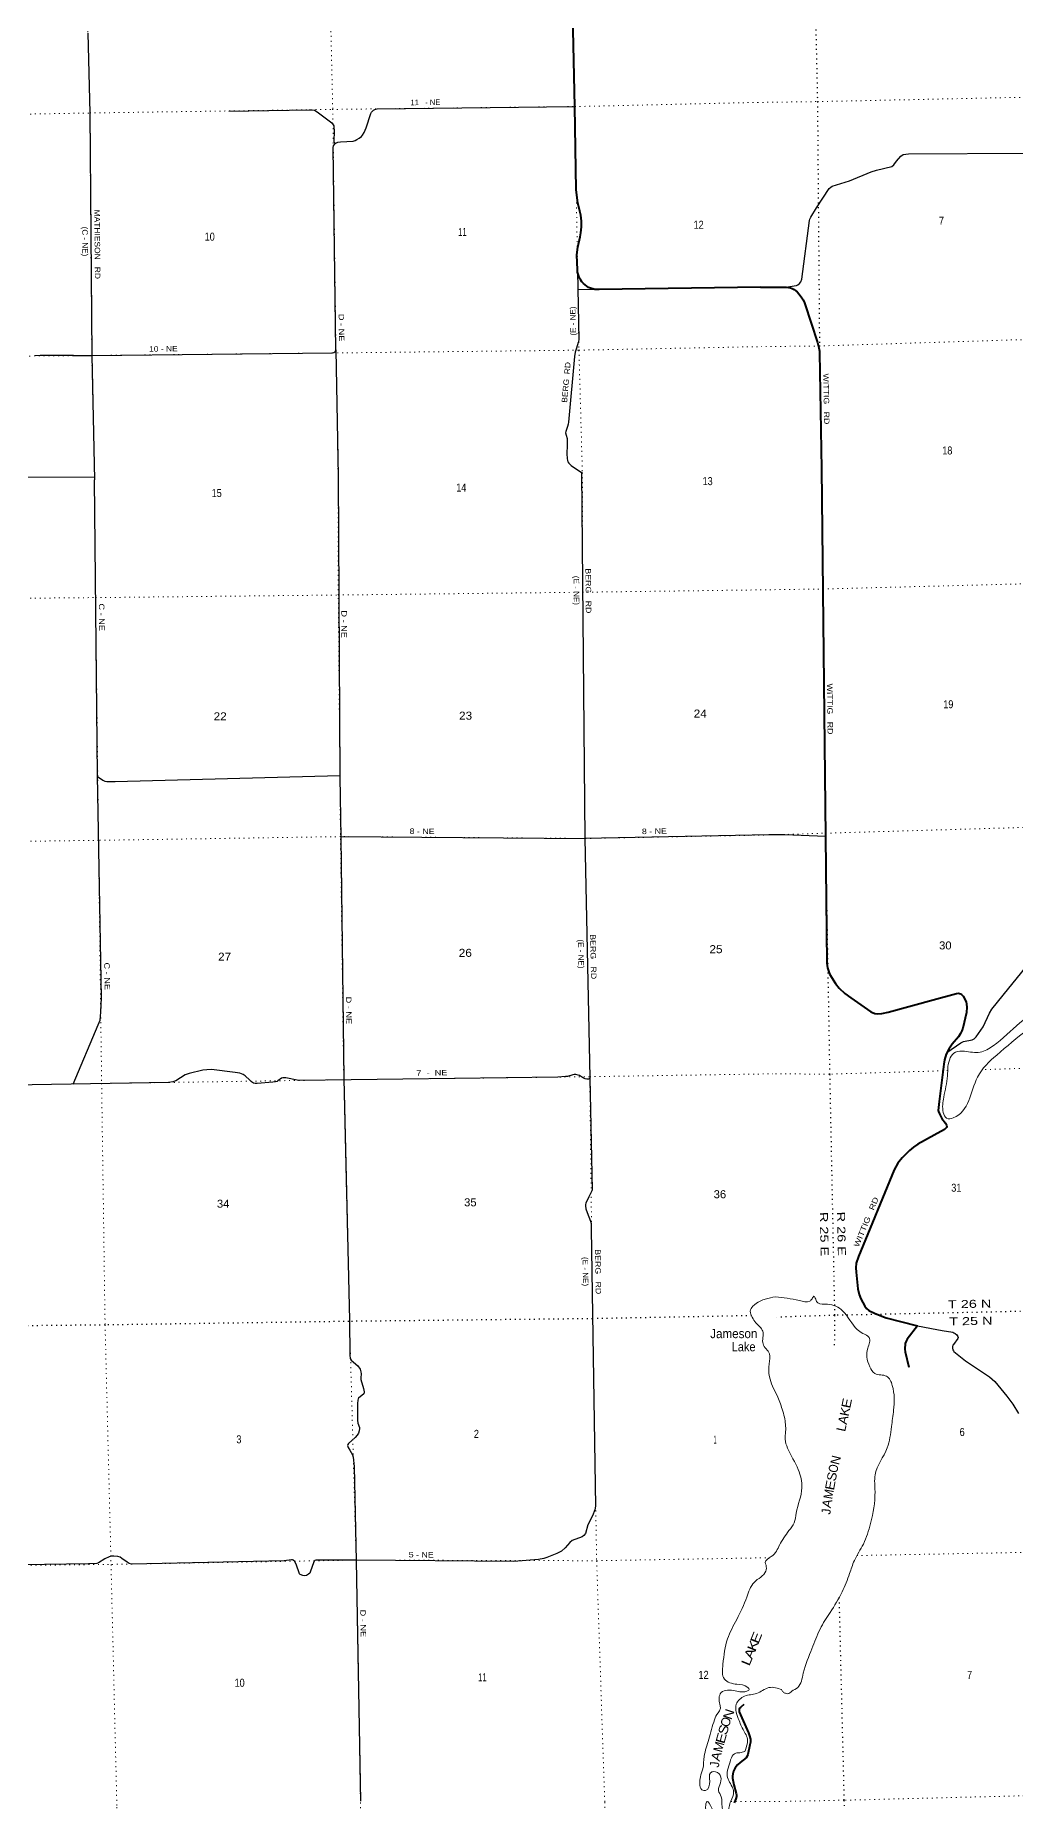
# Model space of a CAD drawing. Header units: feet. Extents: x 246606 to 497223, y 1368 to 189004.
# Drawn here: x 324552 to 345986, y 65209 to 103830 of the extents above; entities that cross this region are included whole.
import ezdxf
from ezdxf.enums import TextEntityAlignment as Align

# ---------------------------------------------------------------- set-up
doc = ezdxf.new("R2010")
doc.units = ezdxf.units.FT
doc.header["$LTSCALE"] = 70
doc.linetypes.add('DOTTED', pattern=[1.5, 0.3, -1.2])
for name, color, linetype, lineweight in [('26', 7, 'Continuous', 40), ('29', 7, 'Continuous', 25), ('30', 7, 'Continuous', 25), ('39', 7, 'Continuous', 13), ('6', 7, 'DOTTED', 25), ('7', 7, 'DOTTED', 13)]:
    doc.layers.add(name, color=color, linetype=linetype, lineweight=lineweight)
doc.layers.add('27', color=7, linetype='Continuous')
doc.layers.add('41', color=7, linetype='Continuous')

msp = doc.modelspace()

# ---------------------------------------------------------------- linework, layer by layer
at = {"layer": '26'}
msp.add_line((341744.4, 94349.11), (341825.89, 86310.99), dxfattribs=at)
for points in [[(340406.64, 98324.07), (336881.53, 98269.44), (336878.37, 98269.28), (336830.96, 98269.52), (336783.85, 98274.71), (336737.53, 98284.79), (336692.52, 98299.67), (336649.31, 98319.17), (336608.38, 98343.07), (336570.17, 98371.13), (336535.1, 98403.02), (336503.56, 98438.41), (336475.88, 98476.9), (336452.39, 98518.07), (336433.33, 98561.47), (336418.9, 98606.63), (336409.28, 98653.04), (336404.56, 98700.21), (336392.71, 99028.9), (336413.67, 99197.54), (336462.8, 99423), (336480.28, 99511.08), (336494.11, 99639.53), (336494.43, 99768.73), (336481.24, 99897.26), (336459.82, 99981.94), (336415.13, 100170.46), (336374.31, 100450.88), (336347.27, 102272.19), (336229.05, 107630.84)], [(340406.64, 98324.07), (340976.05, 98320.37), (341020.13, 98316.12), (341061, 98307.62), (341100.84, 98293.8), (341144.25, 98271.11), (341181.55, 98243.86), (341207.04, 98221.54), (341253.15, 98170.56), (341311.63, 98086.58), (341337.66, 98043.01), (341365.89, 97983.41), (341376.95, 97955.87), (341650.15, 97112.41), (341681.76, 96997.33), (341696.63, 96920.82), (341699.15, 96889.66), (341744.4, 94349.11)], [(341825.89, 86310.99), (341856.53, 83542.3), (341871.27, 83442.18), (341917.78, 83310.74), (341957.05, 83239.81), (342043.7, 83096.21), (342130.08, 82996.42), (342251.28, 82881.68), (342379.15, 82784.42), (342823.05, 82478.58), (342904.67, 82442.4), (342974.77, 82436.51), (343057.81, 82438.99), (343199.81, 82470.17), (344180.39, 82741.11), (344689.73, 82881.91), (344733.81, 82885.08), (344781.45, 82874.86), (344805.27, 82857.84), (344841.77, 82819.68), (344900.56, 82694.38), (344914.17, 82643.3), (344918.08, 82578.85), (344910.77, 82462.82), (344832.5, 82122.3), (344812.08, 82061), (344782.2, 82002.09), (344738.92, 81931.6), (344594.54, 81769.37), (344524.52, 81659.18), (344469.09, 81551.7), (344429.24, 81431.03), (344416.19, 81331.1), (344310.24, 80516.85), (344295.18, 80323.03), (344298.22, 80297.07), (344318.64, 80245.99), (344372.52, 80144.73), (344451.36, 80045.08), (344471.5, 79999.03), (344478.58, 79973.57), (344471.78, 79946.32), (344432.66, 79907.7), (344205.06, 79781.24), (343849.68, 79584.3), (343755.44, 79520.66), (343663.56, 79449.15), (343501.96, 79284.62), (343411.74, 79166.52), (343326.83, 79023.86), (342547.38, 77126.75), (342501.17, 76980.73), (342492.93, 76881.57), (342498.26, 76783.07), (342534.2, 76420.65), (342562.69, 76299.27), (342602.08, 76203.89), (342685.2, 76040.47), (342722.64, 75992.8), (342773.29, 75948.37), (342899.6, 75887.23), (343061.29, 75821.65), (343151.42, 75788.48), (343807.67, 75619.2), (343837.53, 75613.4)], [(343837.53, 75613.4), (343615, 75321.87), (343588.72, 75277.69), (343571.7, 75223.2), (343560.12, 75099.23), (343568.3, 75046.13), (343646.81, 74711.35)], [(340041.07, 67330.84), (339978.15, 67278.43), (339967.44, 67267.71), (339950.63, 67249.68), (339942.45, 67234.67), (339938.44, 67215.03), (339939.77, 67190.92), (339942.97, 67175.06), (340141.45, 66714.7), (340167.34, 66648.89), (340186.97, 66577.45), (340190.54, 66545.3), (340187.02, 66511.41), (340176.26, 66452.43), (340133.43, 66239.91), (340117.36, 66200.61), (340091.98, 66168.21), (339961.26, 66068.67), (339902.3, 66014.88), (339854.87, 65951.13), (339814.84, 65875.58), (339798.78, 65816.64), (339793.29, 65765.34), (339795.21, 65725.56), (339826.66, 65576.08), (339878.21, 65389.8), (339881.78, 65357.65), (339880.61, 65318.42), (339867.5, 65268.36), (339830.88, 65181.07)]]:
    msp.add_lwpolyline(points, dxfattribs=at)
at = {"layer": '29'}
for p, q in [((332023.19, 102223.19), (336347.27, 102272.19)), ((331122.93, 96953.57), (331065.12, 101380)), ((336881.53, 98269.44), (336414.37, 98265.2)), ((331122.93, 96953.57), (331171.87, 94191.01)), ((336493.68, 94269.98), (336566.61, 86269.76)), ((331227.35, 86310.08), (336566.61, 86269.76))]:
    msp.add_line(p, q, dxfattribs=at)
for points in [[(325701.8, 103880.12), (325743.01, 102131.66), (325785.96, 96828.72), (325845.64, 94113.26)], [(328784.31, 102173.37), (330540.9, 102199.71), (330542.89, 102201.75)], [(330540.9, 102199.71), (330603.08, 102200.26), (330653.68, 102190.12), (330689.57, 102174.48), (330745.34, 102137.28), (331032.75, 101913.92), (331066.79, 101874.34), (331076.91, 101847.63), (331084.27, 101718.74), (331080.59, 101530.92), (331081.51, 101506.07), (331087.95, 101494.1), (331112.28, 101466.28)], [(331065.12, 101380), (331073.24, 101411.25), (331092.56, 101445.31), (331106.36, 101462.81), (331133.04, 101478.46), (331163.41, 101490.43), (331221.37, 101500.55), (331497.38, 101518.96), (331542.47, 101530.94), (331582.03, 101552.11), (331628.96, 101582.5), (331681.4, 101618.4), (331708.08, 101646.95), (331743.96, 101703.1), (331788.12, 101809.9), (331883.81, 102122.92), (331903.14, 102151.47), (331927.97, 102178.16), (331945.46, 102190.14), (331975.82, 102211.31), (331993.3, 102217.76), (332023.19, 102223.19)], [(340950.85, 98320.53), (341192.76, 98356.97), (341225.84, 98374.79), (341259.47, 98403.59), (341289.46, 98443.55), (341308.43, 98495.03), (341477.12, 99782.43), (341485.43, 99813.64), (341505.78, 99850.56), (341630.09, 100054.81), (341905.34, 100483.39), (341943.52, 100512.68), (341973.46, 100531.47), (342355.02, 100647.5), (342826.62, 100845.01), (342942.49, 100883.28), (343280.32, 100958.37), (343325.43, 100997.8), (343383.29, 101078.78), (343478.13, 101186.26), (343523.94, 101221.91), (343645.08, 101237.6), (346215.99, 101251.56)], [(336406.1, 98671.11), (336433.59, 97169.29), (336423.43, 97110.82), (336381.89, 96991.35)], [(336381.89, 96991.35), (336355.34, 96899.06), (336339.7, 96809.75), (336207.21, 95373.5), (336199.87, 95327.49), (336185.13, 95277.75), (336148.32, 95167.27), (336146.5, 95139.68), (336155.68, 95086.25), (336177.77, 95012.6), (336183.31, 94966.59), (336177.77, 94865.29), (336170.41, 94681.16), (336178.71, 94575.31), (336186.07, 94531.12), (336196.66, 94502.13), (336213.67, 94475.88), (336230.23, 94457.46), (336266.09, 94423.37), (336493.68, 94269.98)], [(325388.85, 96826.33), (325785.96, 96828.72), (331051.54, 96885.76)], [(322506.05, 94277.68), (323183.65, 94185.92), (323404.2, 94165.37), (323880.18, 94170.32), (324243.21, 94174.09), (325844.56, 94168.75)], [(325378.64, 80900.27), (325928.04, 82192.28), (325968.57, 82292.96), (325983.07, 82470.09), (326000.9, 82785.15), (325908.61, 87645.88), (325845.64, 94113.26)], [(331171.87, 94191.01), (331211.73, 87617.15), (331228.1, 86291.66), (331295.23, 81012.82), (331420.61, 75737.67), (331426.83, 74969.63), (331438.75, 74898.6), (331459.81, 74863.71), (331606.08, 74734.81), (331652.8, 74665.37), (331671.82, 74607.07), (331679.02, 74563.49), (331667.07, 74473.8), (331670.15, 74442.25), (331729.76, 74242.32), (331740.8, 74169.17), (331740.8, 74140.61), (331730.9, 74123.39), (331620.65, 74031.53), (331607.61, 74014.48), (331600.47, 73985.92), (331593.63, 73911.79), (331595.18, 73548.9), (331602.86, 73484.95), (331636.15, 73389.76), (331638.53, 73368.34), (331635.43, 73320.19), (331614.75, 73268.38), (331586.21, 73220.78), (331544.82, 73170.41), (331398.32, 73042.29), (331384.05, 73020.87), (331378.45, 72994.27), (331388.81, 72954.23), (331431.44, 72892.95), (331488.7, 72790.02), (331501.83, 72741.72), (331525.31, 72538.74), (331565.89, 70471.15), (331658.35, 65223.29)], [(325908.79, 87627.52), (326028.04, 87542.43), (326070.84, 87525.18), (326113.65, 87515.66), (326296.46, 87511.79), (331211.55, 87646.14)], [(340587.9, 86346.03), (336566.61, 86269.76), (336678.51, 81043.62), (336674.61, 81026.1), (336660.66, 81015.05), (336646.38, 81009.69), (336612.47, 81007.91), (336575.72, 81011.4), (336539.3, 81025.77), (336448.27, 81082.92), (336423.79, 81093.13), (336367.96, 81106.13), (336334.05, 81106.13), (336302.56, 81100.46), (336184.13, 81066.84), (336141.2, 81061.2), (335975.64, 81052.15), (330330.94, 80976.03), (330279.21, 80981.12), (330028.45, 81034.7), (329997.21, 81038.27), (329960.99, 81036.3), (329932.07, 81027.55), (329852.31, 80967.12), (329836.58, 80956.12), (329799.99, 80948.97), (329743.37, 80944.3), (329400.21, 80913.25), (329361.83, 80913.25), (329323.41, 80919.61), (329299.37, 80931.11), (329278.84, 80945.4), (329240.26, 80981.6), (329143.2, 81081.13), (329098.15, 81111.75), (329025.4, 81134.71), (328924.25, 81149.01), (328406.83, 81214.44), (328304.36, 81213.29), (328213.01, 81201.18), (327911.71, 81131.14), (327825.79, 81100.11), (327622.51, 80971.91), (327558.32, 80948.97), (327461.13, 80936.68), (317233.42, 80757.88)], [(341825.89, 86310.99), (340937.14, 86345.93), (340587.9, 86346.03)], [(344481.43, 81591.37), (344785.24, 81803.95), (344847.49, 81831.61), (345036.26, 81865.62), (345081.29, 81888.52), (345125.52, 81932.78), (345275.18, 82149.1), (345413.39, 82447.91), (345466.74, 82533.47), (345709.39, 82844.11), (346122.8, 83346.64), (346193.42, 83437.66), (346263.11, 83496.05), (346300.84, 83507.22), (346364.03, 83494.57), (346487.29, 83439.8), (347299.23, 83026.67), (347356.1, 83014.02), (347394.02, 83012.44), (347444.56, 83032.99), (347628.42, 83151.08), (348657.78, 83719.58)], [(336675.67, 81030.85), (336723.44, 78587.47), (336716.03, 78566.63), (336653.2, 78431.76), (336587.87, 78292.36), (336580.74, 78263.8), (336579.79, 78240.12), (336587.87, 78170.98), (336613.84, 78093.91), (336689.38, 77900.48), (336702.03, 77848.51), (336705.97, 77729.57), (336799.53, 71667.9), (336787.75, 71592.2), (336736.92, 71459.68), (336631.4, 71265.12), (336582.18, 71072.16), (336547.43, 71025.33), (336509.37, 70996.77), (336285.81, 70915.85), (336239.25, 70876.86), (336139.7, 70761.11), (336052.73, 70687.38), (335953.9, 70634.82), (335734.03, 70549.34), (335667.44, 70525.55), (335550.92, 70504.34), (335012.78, 70462.76), (331565.41, 70489.28), (330688.11, 70490.43), (330663.41, 70479.14), (330648.54, 70465.11), (330610.67, 70375.31), (330551.62, 70207.83), (330527.27, 70181.37), (330477.9, 70155.47), (330435.09, 70145.95), (330397.03, 70153.09), (330342.33, 70179.27), (330328.06, 70193.55), (330317.27, 70209.65), (330260.47, 70379.42), (330222.15, 70458.97), (330190.12, 70488.66), (330171.09, 70493.42), (330152.77, 70495.3), (329990.4, 70472.52), (326652.25, 70401.35), (326605.95, 70413.69), (326558.59, 70443.03), (326445.67, 70528.52), (326403.79, 70551.72), (326353.84, 70568.38), (326269.26, 70579.94), (326211.14, 70575.52), (326168.33, 70563.62), (326073.61, 70521.93), (325935.26, 70427.97), (325895.22, 70420.05), (325711.06, 70406.87), (320899.47, 70335.8)], [(343837.53, 75613.4), (344260.21, 75531.28), (344376.37, 75511.58)], [(344376.37, 75511.58), (344609.58, 75472.04), (344636, 75463.28), (344660.68, 75447.95), (344697.26, 75419.02), (344721.93, 75383.25), (344726.18, 75361.13), (344721.08, 75337.29), (344625.84, 75208.12), (344613.88, 75187.46), (344606.23, 75155.1), (344606.23, 75127.86), (344613.03, 75086.99), (344624.09, 75066.57), (344634.33, 75052.98), (344889.28, 74851.15), (345416.47, 74500.19), (345529.3, 74395.72), (345795.74, 74078.43), (345927.45, 73898.55), (346047.52, 73695.07)]]:
    msp.add_lwpolyline(points, dxfattribs=at)
for centre, radius, start, end in [((331047.66, 96961.33), 75.67, 272.93711, 354.11643), ((325006.63, 84008.59), 12823.44, 88.29197, 92.03373)]:
    msp.add_arc(centre, radius, start, end, dxfattribs=at)
at = {"layer": '39'}
for points in [[(347197.39, 83922.86), (347326.69, 84147.16), (347466.54, 84199.87), (347599.05, 84068.59), (347652.49, 83849.18), (347543.07, 83639.33), (347329.62, 83536.97), (347219.78, 83492.81), (347188.56, 83429.68), (347150.31, 83024.95), (347100.2, 82743.29), (346854.03, 82543.43), (346239.94, 82089.25), (345571.1, 81533.18), (345152.28, 81051.75), (344622.96, 80160.42), (344474.9, 80150.42), (344402.94, 80280.03), (344413.46, 80609.76), (344494.09, 81081.67), (344556.46, 81470.48), (344672.17, 81597.88), (344868.76, 81617.13), (345210.58, 81596.22), (345493.82, 81734.03), (346075.06, 82236.19), (346621.19, 82667.08), (346897.54, 83000.78), (346968.52, 83365.61), (346888.32, 83629.06), (346837.03, 83838.4), (346859.53, 83947.87), (346945.42, 83981.55), (346982.4, 83925.55), (347032.5, 83797.01), (347090.51, 83814.09), (347197.39, 83922.86)], [(340769.64, 74091.85), (340602.46, 74500.8), (340594.2, 74785.2), (340602.59, 75001.17), (340461.83, 75217.7), (340455.63, 75496.07), (340305.08, 75676.18), (340227.51, 75802.53), (340184.17, 75933.25), (340241.77, 76040.75), (340400.11, 76153.28), (340512.62, 76198.77), (340736.08, 76245.34)], [(340736.08, 76245.34), (341256.4, 76165.29), (341483.6, 76152.69), (341533.1, 76201.97), (341576.39, 76263.26), (341613.58, 76193.12), (341658.96, 76113.01), (341874.31, 76086.08), (342201.87, 75941.69), (342523.28, 75532.5), (342641.04, 75447.46), (342780.99, 75356.71), (342754.27, 75123.91), (342730.98, 74931.58), (342796.39, 74718.42), (342907.01, 74572.65), (343163.06, 74509.98), (343288.54, 74309.89), (343316.58, 73768.79), (343271.65, 73408.41), (343176.01, 72944.18), (342913.47, 72354.07), (342910.8, 71988.29), (342812.55, 71291.64), (342656.45, 70840.61), (342458.84, 70479.85), (342354.54, 70195.32), (342193.65, 69796.75), (341929.03, 69348.05), (341709.39, 68982.91), (341532.88, 68553.78), (341341.84, 68019.35), (341219.88, 67706.26), (341090.55, 67621.38), (341002.94, 67567.47), (340955.96, 67578.74), (340899.89, 67608.28), (340866.27, 67661.33)], [(340820.16, 70820.63), (341028.9, 71136.35), (341140.92, 71305.82), (341188.01, 71518.73), (341312.45, 72074.34), (341232.32, 72469.14), (340998.4, 72940.32), (340945.34, 73133.47), (340956.93, 73301.37), (340928.21, 73616.14), (340881.44, 73791.2), (340769.64, 74091.85)], [(340822.88, 70824.54), (340643.27, 70566.8), (340511.26, 70438.39), (340527.85, 70378.03), (340522.8, 70250.87), (340268.77, 70004.24), (340108.04, 69681.85), (339886.12, 69195.44), (339685.91, 68767.75), (339585.46, 68209.9), (339618.2, 67889.41), (339893.18, 67775.09), (340127.52, 67704.76), (340158.11, 67658.65), (340107.99, 67623.86), (339811.61, 67639.11), (339527.99, 67569.74), (339502.8, 67440.36), (339521.97, 67307.39), (339528.59, 67234.82), (339478.84, 67153.62), (339401.42, 67001.54), (339279.82, 66572.61), (339175.94, 66196.31), (339145.81, 65925.65), (339092.77, 65749.59), (339081.78, 65608.25), (339125.19, 65469.46), (339207.93, 65456.15), (339297.05, 65656.77), (339311.75, 65838.5), (339380.05, 65867.42), (339527.81, 65786.14), (339533.12, 65622.77), (339490.09, 65454.88), (339547.6, 65316.23), (339565.47, 65092.45), (339559.08, 64878.51), (339433.65, 64939.83), (339335.83, 65078.09), (339238.05, 65212.31), (339210.42, 65137.38), (339230.16, 64931.78), (339263.35, 64811.05), (339320.28, 64747.04), (339371.27, 64668.85), (339316.97, 64654.2), (339230.24, 64663.43), (339176.29, 64604.39), (339059.47, 64595.17), (338991.09, 64576.34), (338876.41, 64551), (338873.28, 64435.97), (338907.76, 64149.8), (338999.17, 63799.63), (339144.02, 63575.08), (339403.34, 63143.83), (339449.61, 62896.12), (339477.28, 62708.75), (339337.58, 62531.84), (339260.58, 62327.3), (339222.97, 62240.18), (339106.98, 62124.03), (339073.39, 62038.96), (339214.37, 62050.43), (339364.13, 62229.46), (339485.39, 62444.52), (339547.29, 62669.65), (339571.06, 62828.71), (339714.85, 62997.59), (339856.37, 63198.72), (339907.62, 63346.51), (339924.13, 63554.49), (339971.58, 63671.98), (339981.16, 63736.64), (339899.95, 63812.51), (339904.61, 63990.11), (339814.8, 64134.5), (339698.26, 64347.22), (339703.33, 64472.37), (339767.72, 64743.36), (339762.65, 64876.48), (339724.64, 64971.85), (339757.94, 65221.45), (339818.11, 65425.09), (339784.56, 65535.4), (339674.8, 65803.73), (339715.63, 65993.79), (339870.68, 66269.71), (339955.25, 66278.61), (340061.86, 66305.89)], [(340061.86, 66305.89), (340115.31, 66612.15), (340057.79, 66727.26), (339937.95, 66981.46), (339878.45, 67339.14), (340058.45, 67516.44), (340322.02, 67573.5), (340589.05, 67703.24), (340734.18, 67700.63), (340870.3, 67660.13)]]:
    msp.add_spline(points, degree=3, dxfattribs=at)
at = {"layer": '6'}
for points in [[(341289.22, 137931.04), (341346.1, 134309.32), (341404.68, 129031.24), (341434.88, 123793.44), (341459.44, 118420.43), (341520.32, 113047.53), (341532.59, 107733), (341651.94, 102380.45), (341696.56, 97045.84), (341744.4, 94349.11)], [(341744.4, 94349.11), (341770.39, 91722.49), (341824.36, 86381.09), (341918.95, 81118.21), (342026.55, 75841.95), (342020.68, 75146.75)], [(371718.58, 76486.45), (368767.37, 76423.71), (363368.54, 76315.94), (357968.51, 76170.9), (352607.67, 76107.31), (347250.13, 75952.2), (342026.55, 75841.95), (340761.52, 75801.89)], [(340213.64, 75834.72), (336735.16, 75769.1), (331408.92, 75709.86), (326076.82, 75631.26), (320754.62, 75576.97), (315460.68, 75516.91), (310231.14, 75467.56), (309771.93, 75393.31)], [(342122.43, 69670.99), (342232.41, 65240.78), (342344.17, 59954.48), (342445.95, 54663.98), (342553.46, 49256.37), (342585.96, 48471.12)]]:
    msp.add_lwpolyline(points, dxfattribs=at)
at = {"layer": '7'}
msp.add_line((339758.19, 65209.17), (340907.67, 65213.65), dxfattribs=at)
for points in [[(325193.39, 140011.43), (325193.58, 139489.74), (325337.37, 134187.85), (325398.42, 128889.12), (325418.16, 123499.2), (325479.02, 118216.61), (325584.75, 112892.13), (325616.75, 107488.21), (325743.01, 102131.66), (325785.96, 96828.72), (325845.64, 94113.26)], [(330561.22, 140089.8), (330574.77, 139525.53), (330651.54, 134263.28), (330692.89, 128924.01), (330746.19, 123596.96), (330777.11, 118287.84), (330872.81, 112957.2), (330928.53, 107595.89), (331055.01, 102221.19), (331124.59, 96882.22), (331171.87, 94191.03)], [(335864.48, 140168.5), (335862.93, 139582.53), (336020.63, 134298.94), (336043.62, 128977.63), (336062.27, 123682.5), (336141.89, 118347.66), (336165.1, 113006.19), (336229.05, 107630.84), (336347.27, 102272.19), (336436.88, 96945.53), (336512.3, 94270.26)], [(340345.53, 102363.07), (341651.94, 102380.45), (346971.57, 102492.89), (352307.46, 102565.02), (357625.08, 102673.41), (362948.89, 102735.42), (368330.93, 102896.47), (371281.34, 102973.29)], [(309405.43, 102035.79), (309853.56, 102026.95), (315140.33, 102029.48), (320449.24, 102036.27), (325743.01, 102131.66), (331040.27, 102210.22), (336347.27, 102272.19), (340345.53, 102363.07)], [(371368.76, 97677.5), (368397.53, 97634.55), (363035.59, 97501.82), (357675.72, 97350.93), (352349.89, 97286.89), (347058.43, 97204.81), (341696.46, 97037.84), (340426.32, 97023.66)], [(309479.18, 96674.3), (309943.45, 96676.08), (315280, 96703.8), (320533.91, 96788.22), (325785.96, 96828.72), (331050.29, 96885.01), (336436.88, 96945.53), (340426.32, 97023.66)], [(336512.3, 94270.26), (336519.44, 91649.59), (336568.58, 86270.56), (336675.23, 81055.8), (336735.16, 75771.5), (336824.82, 70476.84), (337001.08, 65198.41), (337056.72, 59880.45), (337196.8, 54589.56), (337251.51, 49134.4), (337252.93, 48390.72)], [(325845.64, 94113.26), (325869.25, 91539.31), (325932.76, 86239.42), (326001.07, 80916.74), (326076.82, 75631.26), (326207.2, 70394.89), (326334.52, 65087.59), (326444.76, 59745.96), (326528.2, 54482.76), (326651.26, 49048.45), (326680.06, 48235.04)], [(331948.04, 48311.98), (331923.27, 49078.03), (331822.2, 54534.76), (331734.57, 59820.11), (331661.14, 65170.51), (331566.47, 70490.8), (331421.45, 75715.16), (331295.62, 80991.08), (331222.94, 86361.17), (331175.78, 91593.27), (331171.87, 94191.01)], [(340506.79, 91706.04), (341773.99, 91723.69), (347076.85, 91860.13), (352479.7, 92074.23), (357730.07, 92138.43), (363146.88, 92223.42), (368434.6, 92327.05), (371456.34, 92372.59)], [(309552.53, 91341.86), (310011.96, 91351), (315266.13, 91393.82), (320554.3, 91486.6), (325869.25, 91535.71), (331173.38, 91592.07), (336517.04, 91653.19), (340506.79, 91706.04)], [(340587.9, 86346.03), (341831.59, 86384.69), (347163, 86539.07), (348769.93, 86582.38)], [(340587.9, 86346.03), (336566.18, 86269.36), (331227.35, 86310.08), (325935.15, 86228.62), (320650.18, 86156.72), (315322.08, 86075.2), (310099.95, 86070.99), (309625.59, 86031.08)], [(371631.06, 81788.32), (368650.42, 81747.81), (363236.99, 81569.92), (357898.81, 81465.95), (352556.29, 81384.14), (347230.25, 81274.3), (345295.4, 81216.73)], [(309698.48, 80732.54), (310150.99, 80734.54), (315385.96, 80752.23), (320685.67, 80818.23), (326003.47, 80911.94), (331293.22, 80993.48), (336675.23, 81060.6), (340666.92, 81123.2)], [(344503.8, 81193.18), (341912.96, 81116.1), (340666.92, 81123.2)], [(342512.59, 70589.65), (347431.95, 70683.17), (352718.11, 70772.17), (358075.66, 70924.94), (363454.34, 71007.32), (368758.97, 71099.97), (371808, 71146.97)], [(309845.26, 70062.58), (310276.74, 70145.47), (315556.97, 70206.68), (320882.68, 70333.76), (326226.37, 70397.29), (331567.66, 70490.8), (336824.82, 70476.84), (340611.43, 70543.36)], [(371893.85, 65869.72), (368973.68, 65814.67), (363533.96, 65720.52), (358184.09, 65592.11), (352815.43, 65511.91), (347532.01, 65372.43), (342232.41, 65240.78), (340907.67, 65213.65)]]:
    msp.add_lwpolyline(points, dxfattribs=at)

# ---------------------------------------------------------------- texts
at = {"layer": '27'}
for rotation, width, p in [(271.02, 1.2, (341777.26, 96435.18)), (270.581, 1.2, (341861.99, 89655.7)), (67.664, 1.25, (342553.16, 77325.02))]:
    msp.add_text('WITTIG   RD', height=120, rotation=rotation, dxfattribs=dict(at, width=width)).set_placement(p)
at = {"layer": '30'}
for s, rotation, width, p in [('11   - NE', 0.649, 0.9, (332755.88, 102301.5)), ('MATHIESON   RD', 270.464, 1.15, (325841.65, 100019.61)), ('(C - NE)', 270.464, 1.1, (325577, 99645.76)), ('D - NE', 270.748, 1.25, (331182.68, 97739.07)), ('(E - NE)', 91.049, 1.1, (336370.83, 97264.84)), ('10 - NE', 0.621, 1.15, (327039.77, 96912.31)), ('BERG  RD', 84.842, 1.15, (336176.78, 95792.75)), ('8 - NE', 1.087, 1.2, (337815.08, 86363.45)), ('(E - NE)', 271.227, 1.1, (336416.1, 84060.92)), ('BERG   RD', 271.227, 1.2, (336681.48, 84174.74)), ('7  -  NE', 0.773, 1.25, (332882.73, 81080.45))]:
    msp.add_text(s, height=120, rotation=rotation, dxfattribs=dict(at, width=width)).set_placement(p)
for s, rotation, width, p in [('(E - NE)', 270.522, 1.1, (336323.91, 91692.47)), ('BERG   RD', 270.522, 1.2, (336584.35, 91682.9)), ('C - NE', 270.558, 1.25, (325943.98, 91106.22)), ('D - NE', 270.035, 1.25, (331243.85, 90955.63)), ('8 - NE', 359.567, 1.2, (333007.33, 86366.63)), ('C - NE', 271.088, 1.25, (326062, 83255.16)), ('D - NE', 270.729, 1.25, (331346.2, 82509.4)), ('BERG   RD', 270.884, 1.2, (336796.43, 76794.49)), ('(E - NE)', 270.884, 1.1, (336521.45, 76799.11)), ('5 - NE', 359.559, 1.2, (332988.32, 70548.33)), ('D - NE', 271.009, 1.25, (331659.96, 69105.27))]:
    msp.add_text(s, height=120, rotation=rotation, dxfattribs=dict(at, width=width)).set_placement(p, align=Align.CENTER)
at = {"layer": '41'}
for s, width, p in [('Jameson', 0.95, (339307.6, 75343.68)), ('Lake', 0.9, (339777.37, 75055.91))]:
    msp.add_text(s, height=200, dxfattribs=dict(at, width=width)).set_placement(p)
for s, rotation, width, p in [('K', 78.473, 1.1, (342351.29, 73718.41)), ('E', 78.478, 1.2, (342388.75, 73902.01)), ('L', 77.806, 1.05, (342273.29, 73364.77)), ('A', 77.806, 1.05, (342310.92, 73536.49)), ('E', 79.459, 1.2, (342030.67, 72110.44)), ('S', 78.885, 1.1, (342066.05, 72298.93)), ('O', 78.885, 0.85, (342099.91, 72476.05)), ('M', 79.44, 0.95, (341994.34, 71915.42)), ('J', 86.031, 0.95, (341941.12, 71545.58)), ('A', 77.695, 1.05, (341960.05, 71709.57)), ('K', 68.473, 1.3, (340336.3, 68585.4)), ('E', 68.478, 1.4, (340405.06, 68759.71)), ('A', 67.806, 1.25, (340265.22, 68413.29)), ('L', 67.806, 1.3, (340198.35, 68250.72)), ('N', 71.202, 1.15, (339805.57, 67089.72)), ('S', 73.885, 1.2, (339695.24, 66756.43)), ('E', 74.459, 1.3, (339643.46, 66571.72)), ('J', 86.031, 0.95, (339503.11, 66014.97)), ('A', 74.695, 1.1, (339536.74, 66174.85))]:
    msp.add_text(s, height=200, rotation=rotation, dxfattribs=dict(at, width=width)).set_placement(p, align=Align.CENTER)
for s, rotation, p in [('N', 76.202, (342146.44, 72654.83)), ('O', 73.885, (339743.98, 66925.13)), ('M', 74.44, (339590.27, 66380.62))]:
    msp.add_text(s, height=200, rotation=rotation, dxfattribs=at).set_placement(p, align=Align.CENTER)
at = {"layer": '6', "width": 1.35}
for s, rotation, p in [('R 25 E', 271.168, (341704.06, 78100.86)), ('R 26 E', 271.168, (342080.37, 78107.55)), ('T 26 N', 1.209, (344506.92, 75994.32)), ('T 25 N', 1.209, (344533.79, 75620.62))]:
    msp.add_text(s, height=175, rotation=rotation, dxfattribs=at).set_placement(p)
at = {"layer": '7'}
for s, width, p in [('12', 0.85, (338943.38, 99601.07)), ('7', 0.85, (344307.93, 99687.24)), ('10', 0.85, (328253.37, 99339.7)), ('11', 0.65, (333798.66, 99444.88)), ('18', 0.85, (344380.86, 94664.81)), ('15', 0.85, (328406.29, 93734.21)), ('14', 0.85, (333754.17, 93855.34)), ('13', 0.85, (339140.2, 93995)), ('19', 0.85, (344403.08, 89116.55)), ('22', 1.1, (328449.81, 88852.26)), ('23', 1.1, (333815.92, 88866.85)), ('24', 1.1, (338946.49, 88912.8)), ('26', 1.1, (333809.46, 83680.93)), ('25', 1.1, (339290.67, 83760.99)), ('30', 1.05, (344311.75, 83843.23)), ('27', 1.1, (328547.05, 83596.85)), ('35', 1.05, (333926.62, 78226.37)), ('36', 1.05, (339382.9, 78403.03)), ('31', 0.85, (344578.37, 78545.22)), ('34', 1.05, (328521.6, 78195.47)), ('6', 0.85, (344761.22, 73205.47)), ('3', 0.85, (328946.78, 73044.58)), ('2', 0.85, (334140.28, 73163.59)), ('1', 0.4, (339380.43, 73036.54)), ('11', 0.65, (334234.03, 67840.87)), ('12', 0.85, (339051.64, 67894.49)), ('7', 0.85, (344923.58, 67893.7)), ('10', 0.85, (328907.74, 67721.66))]:
    msp.add_text(s, height=175, dxfattribs=dict(at, width=width)).set_placement(p)

doc.saveas('drawing.dxf')
